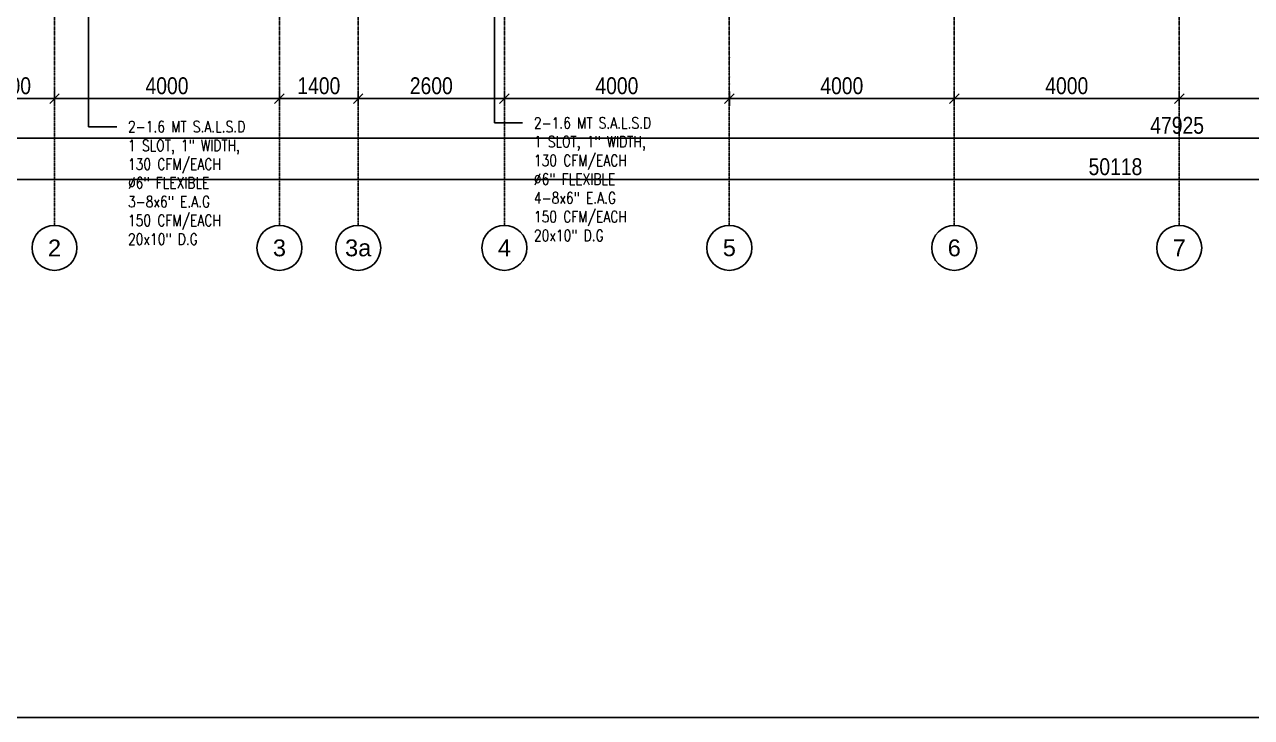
# Model space of a CAD drawing. Header units: inches. Extents: x 1152707 to 1351947, y 326920 to 480291.
# Drawn here: x 1191338 to 1213156, y 326920 to 339245 of the extents above; entities that cross this region are included whole.
import ezdxf
from ezdxf.enums import TextEntityAlignment as Align

# ---------------------------------------------------------------- set-up
doc = ezdxf.new("R2010")
doc.units = ezdxf.units.IN
doc.header["$MEASUREMENT"] = 0
doc.linetypes.add('CENTER', pattern=[50.8, 31.75, -6.35, 6.35, -6.35])
doc.linetypes.add('DOT2', pattern=[3.175, 0, -3.175])
for name, color, linetype in [('AC-TEXT', 3, 'Continuous'), ('Axis', 9, 'CENTER'), ('dim-axis', 15, 'Continuous'), ('FFNEW', 252, 'Continuous'), ('wall pod', 7, 'Continuous')]:
    doc.layers.add(name, color=color, linetype=linetype)
doc.styles.add('AC_Duct', font='romans.shx', dxfattribs={"width": 0.8, "height": 0.2})
doc.styles.add('AC_Equipment', font='romans.shx', dxfattribs={"width": 0.75, "height": 0.3})
doc.styles.add('ARIAL', font='ARIALN.TTF')
doc.styles.add('style1', font='arial.ttf')
doc.dimstyles.new('DIM-100', dxfattribs={"dimscale": 150, "dimtxt": 2, "dimasz": 1, "dimexe": 0.75, "dimexo": 1, "dimgap": 0.5, "dimtad": 1, "dimdec": 0, "dimzin": 11, "dimdsep": 46, "dimtxsty": 'ARIAL', "dimblk": 'R', "dimcen": 2.5, "dimdle": 1, "dimclrd": 256, "dimclre": 256, "dimclrt": 256, "dimazin": 0, "dimtfac": 1, "dimtdec": 0, "dimtix": 1, "dimtmove": 2, "dimatfit": 3, "dimldrblk": 'R', "dimtolj": 1, "dimtzin": 3, "dimlwd": -1, "dimlwe": 13, "dimarcsym": 0})

# ---------------------------------------------------------------- blocks, each defined once
blk = doc.blocks.new('R')
for p, q in [((-1.05, 0), (1.05, 0)), ((0, -1.05), (0, 1.05))]:
    blk.add_line(p, q)
at = {"color": 4, "lineweight": 13}
blk.add_line((-0.71, -0.71), (0.71, 0.71), dxfattribs=at)
blk = doc.blocks.new('*D110')
at = {"layer": 'Defpoints', "color": 0, "transparency": 16777216}
for p in [(1422494, 561167), (1424094, 561167), (1424094, 560825)]:
    blk.add_point(p, dxfattribs=at)
at = {"layer": 'dim-axis', "color": 251, "linetype": 'DOT2', "lineweight": 13, "transparency": 16777216}
for p, q in [((1422494, 561017), (1422494, 560712)), ((1424094, 561017), (1424094, 560712))]:
    blk.add_line(p, q, dxfattribs=at)
at = {"layer": 'dim-axis', "color": 251, "transparency": 16777216}
blk.add_line((1422614, 560825), (1423974, 560825), dxfattribs=at)
at = {"layer": 'dim-axis', "color": 251, "transparency": 16777216, "xscale": 120, "yscale": 120, "zscale": 120, "rotation": 180}
blk.add_blockref('R', (1422494, 560825), dxfattribs=at)
at = {"layer": 'dim-axis', "color": 251, "transparency": 16777216, "xscale": 120, "yscale": 120, "zscale": 120}
blk.add_blockref('R', (1424094, 560825), dxfattribs=at)
at = {"layer": 'dim-axis', "color": 251, "transparency": 16777216, "insert": (1423294, 561053), "char_height": 300, "attachment_point": 5, "style": 'ARIAL'}
blk.add_mtext('\\A1;1600', dxfattribs=at)
blk = doc.blocks.new('*D111')
at = {"layer": 'Defpoints', "color": 0, "transparency": 16777216}
for p in [(1428094, 561167), (1429494, 561274), (1429494, 560825)]:
    blk.add_point(p, dxfattribs=at)
at = {"layer": 'dim-axis', "color": 251, "linetype": 'DOT2', "lineweight": 13, "transparency": 16777216}
for p, q in [((1428094, 561017), (1428094, 560712)), ((1429494, 561124), (1429494, 560712))]:
    blk.add_line(p, q, dxfattribs=at)
at = {"layer": 'dim-axis', "color": 251, "transparency": 16777216}
blk.add_line((1428214, 560825), (1429374, 560825), dxfattribs=at)
at = {"layer": 'dim-axis', "color": 251, "transparency": 16777216, "xscale": 120, "yscale": 120, "zscale": 120, "rotation": 180}
blk.add_blockref('R', (1428094, 560825), dxfattribs=at)
at = {"layer": 'dim-axis', "color": 251, "transparency": 16777216, "xscale": 120, "yscale": 120, "zscale": 120}
blk.add_blockref('R', (1429494, 560825), dxfattribs=at)
at = {"layer": 'dim-axis', "color": 251, "transparency": 16777216, "insert": (1428794, 561053), "char_height": 300, "attachment_point": 5, "style": 'ARIAL'}
blk.add_mtext('\\A1;1400', dxfattribs=at)
blk = doc.blocks.new('*D133')
at = {"layer": 'Defpoints', "color": 0, "transparency": 16777216}
for p in [(1468019, 560121), (1420094, 560045), (1468019, 560045)]:
    blk.add_point(p, dxfattribs=at)
at = {"layer": 'dim-axis', "color": 251, "linetype": 'DOT2', "lineweight": 13, "transparency": 16777216}
for p, q in [((1420094, 560195), (1420094, 560233)), ((1468019, 560195), (1468019, 560233))]:
    blk.add_line(p, q, dxfattribs=at)
at = {"layer": 'dim-axis', "color": 251, "transparency": 16777216}
blk.add_line((1420214, 560121), (1467899, 560121), dxfattribs=at)
at = {"layer": 'dim-axis', "color": 251, "transparency": 16777216, "xscale": 120, "yscale": 120, "zscale": 120, "rotation": 180}
blk.add_blockref('R', (1420094, 560121), dxfattribs=at)
at = {"layer": 'dim-axis', "color": 251, "transparency": 16777216, "xscale": 120, "yscale": 120, "zscale": 120}
blk.add_blockref('R', (1468019, 560121), dxfattribs=at)
at = {"layer": 'dim-axis', "color": 251, "transparency": 16777216, "insert": (1444057, 560349), "char_height": 300, "attachment_point": 5, "style": 'ARIAL'}
blk.add_mtext('\\A1;47925', dxfattribs=at)
blk = doc.blocks.new('*D134')
at = {"layer": 'Defpoints', "color": 0, "transparency": 16777216}
for p in [(1417901, 559309), (1468019, 559385), (1468019, 559309)]:
    blk.add_point(p, dxfattribs=at)
at = {"layer": 'dim-axis', "color": 251, "linetype": 'DOT2', "lineweight": 13, "transparency": 16777216}
for p, q in [((1417901, 559459), (1417901, 559497)), ((1468019, 559459), (1468019, 559497))]:
    blk.add_line(p, q, dxfattribs=at)
at = {"layer": 'dim-axis', "color": 251, "transparency": 16777216}
blk.add_line((1418021, 559385), (1467899, 559385), dxfattribs=at)
at = {"layer": 'dim-axis', "color": 251, "transparency": 16777216, "xscale": 120, "yscale": 120, "zscale": 120, "rotation": 180}
blk.add_blockref('R', (1417901, 559385), dxfattribs=at)
at = {"layer": 'dim-axis', "color": 251, "transparency": 16777216, "xscale": 120, "yscale": 120, "zscale": 120}
blk.add_blockref('R', (1468019, 559385), dxfattribs=at)
at = {"layer": 'dim-axis', "color": 251, "transparency": 16777216, "insert": (1442960, 559613), "char_height": 300, "attachment_point": 5, "style": 'ARIAL'}
blk.add_mtext('\\A1;50118', dxfattribs=at)
blk = doc.blocks.new('*D136')
at = {"layer": 'Defpoints', "color": 0, "transparency": 16777216}
for p in [(1444094, 561773), (1448094, 561773), (1444094, 560825)]:
    blk.add_point(p, dxfattribs=at)
at = {"layer": 'dim-axis', "color": 251, "linetype": 'DOT2', "lineweight": 13, "transparency": 16777216}
for p, q in [((1444094, 561623), (1444094, 560712)), ((1448094, 561623), (1448094, 560712))]:
    blk.add_line(p, q, dxfattribs=at)
at = {"layer": 'dim-axis', "color": 251, "transparency": 16777216}
blk.add_line((1447974, 560825), (1444214, 560825), dxfattribs=at)
at = {"layer": 'dim-axis', "color": 251, "transparency": 16777216, "xscale": 120, "yscale": 120, "zscale": 120, "rotation": 180}
blk.add_blockref('R', (1444094, 560825), dxfattribs=at)
at = {"layer": 'dim-axis', "color": 251, "transparency": 16777216, "xscale": 120, "yscale": 120, "zscale": 120}
blk.add_blockref('R', (1448094, 560825), dxfattribs=at)
at = {"layer": 'dim-axis', "color": 251, "transparency": 16777216, "insert": (1446094, 561053), "char_height": 300, "attachment_point": 5, "style": 'ARIAL'}
blk.add_mtext('\\A1;4000', dxfattribs=at)
blk = doc.blocks.new('*D137')
at = {"layer": 'Defpoints', "color": 0, "transparency": 16777216}
for p in [(1440094, 561773), (1444094, 561773), (1440094, 560825)]:
    blk.add_point(p, dxfattribs=at)
at = {"layer": 'dim-axis', "color": 251, "linetype": 'DOT2', "lineweight": 13, "transparency": 16777216}
for p, q in [((1440094, 561623), (1440094, 560712)), ((1444094, 561623), (1444094, 560712))]:
    blk.add_line(p, q, dxfattribs=at)
at = {"layer": 'dim-axis', "color": 251, "transparency": 16777216}
blk.add_line((1443974, 560825), (1440214, 560825), dxfattribs=at)
at = {"layer": 'dim-axis', "color": 251, "transparency": 16777216, "xscale": 120, "yscale": 120, "zscale": 120, "rotation": 180}
blk.add_blockref('R', (1440094, 560825), dxfattribs=at)
at = {"layer": 'dim-axis', "color": 251, "transparency": 16777216, "xscale": 120, "yscale": 120, "zscale": 120}
blk.add_blockref('R', (1444094, 560825), dxfattribs=at)
at = {"layer": 'dim-axis', "color": 251, "transparency": 16777216, "insert": (1442094, 561053), "char_height": 300, "attachment_point": 5, "style": 'ARIAL'}
blk.add_mtext('\\A1;4000', dxfattribs=at)
blk = doc.blocks.new('*D138')
at = {"layer": 'Defpoints', "color": 0, "transparency": 16777216}
for p in [(1436094, 561773), (1440094, 561773), (1436094, 560825)]:
    blk.add_point(p, dxfattribs=at)
at = {"layer": 'dim-axis', "color": 251, "linetype": 'DOT2', "lineweight": 13, "transparency": 16777216}
for p, q in [((1436094, 561623), (1436094, 560712)), ((1440094, 561623), (1440094, 560712))]:
    blk.add_line(p, q, dxfattribs=at)
at = {"layer": 'dim-axis', "color": 251, "transparency": 16777216}
blk.add_line((1439974, 560825), (1436214, 560825), dxfattribs=at)
at = {"layer": 'dim-axis', "color": 251, "transparency": 16777216, "xscale": 120, "yscale": 120, "zscale": 120, "rotation": 180}
blk.add_blockref('R', (1436094, 560825), dxfattribs=at)
at = {"layer": 'dim-axis', "color": 251, "transparency": 16777216, "xscale": 120, "yscale": 120, "zscale": 120}
blk.add_blockref('R', (1440094, 560825), dxfattribs=at)
at = {"layer": 'dim-axis', "color": 251, "transparency": 16777216, "insert": (1438094, 561053), "char_height": 300, "attachment_point": 5, "style": 'ARIAL'}
blk.add_mtext('\\A1;4000', dxfattribs=at)
blk = doc.blocks.new('*D139')
at = {"layer": 'Defpoints', "color": 0, "transparency": 16777216}
for p in [(1432094, 561773), (1436094, 561773), (1432094, 560825)]:
    blk.add_point(p, dxfattribs=at)
at = {"layer": 'dim-axis', "color": 251, "linetype": 'DOT2', "lineweight": 13, "transparency": 16777216}
for p, q in [((1432094, 561623), (1432094, 560712)), ((1436094, 561623), (1436094, 560712))]:
    blk.add_line(p, q, dxfattribs=at)
at = {"layer": 'dim-axis', "color": 251, "transparency": 16777216}
blk.add_line((1435974, 560825), (1432214, 560825), dxfattribs=at)
at = {"layer": 'dim-axis', "color": 251, "transparency": 16777216, "xscale": 120, "yscale": 120, "zscale": 120, "rotation": 180}
blk.add_blockref('R', (1432094, 560825), dxfattribs=at)
at = {"layer": 'dim-axis', "color": 251, "transparency": 16777216, "xscale": 120, "yscale": 120, "zscale": 120}
blk.add_blockref('R', (1436094, 560825), dxfattribs=at)
at = {"layer": 'dim-axis', "color": 251, "transparency": 16777216, "insert": (1434094, 561053), "char_height": 300, "attachment_point": 5, "style": 'ARIAL'}
blk.add_mtext('\\A1;4000', dxfattribs=at)
blk = doc.blocks.new('*D140')
at = {"layer": 'Defpoints', "color": 0, "transparency": 16777216}
for p in [(1429494, 561773), (1432094, 561773), (1429494, 560825)]:
    blk.add_point(p, dxfattribs=at)
at = {"layer": 'dim-axis', "color": 251, "linetype": 'DOT2', "lineweight": 13, "transparency": 16777216}
for p, q in [((1429494, 561623), (1429494, 560712)), ((1432094, 561623), (1432094, 560712))]:
    blk.add_line(p, q, dxfattribs=at)
at = {"layer": 'dim-axis', "color": 251, "transparency": 16777216}
blk.add_line((1431974, 560825), (1429614, 560825), dxfattribs=at)
at = {"layer": 'dim-axis', "color": 251, "transparency": 16777216, "xscale": 120, "yscale": 120, "zscale": 120, "rotation": 180}
blk.add_blockref('R', (1429494, 560825), dxfattribs=at)
at = {"layer": 'dim-axis', "color": 251, "transparency": 16777216, "xscale": 120, "yscale": 120, "zscale": 120}
blk.add_blockref('R', (1432094, 560825), dxfattribs=at)
at = {"layer": 'dim-axis', "color": 251, "transparency": 16777216, "insert": (1430794, 561053), "char_height": 300, "attachment_point": 5, "style": 'ARIAL'}
blk.add_mtext('\\A1;2600', dxfattribs=at)
blk = doc.blocks.new('*D141')
at = {"layer": 'Defpoints', "color": 0, "transparency": 16777216}
for p in [(1424094, 561773), (1428094, 561773), (1424094, 560825)]:
    blk.add_point(p, dxfattribs=at)
at = {"layer": 'dim-axis', "color": 251, "linetype": 'DOT2', "lineweight": 13, "transparency": 16777216}
for p, q in [((1424094, 561623), (1424094, 560712)), ((1428094, 561623), (1428094, 560712))]:
    blk.add_line(p, q, dxfattribs=at)
at = {"layer": 'dim-axis', "color": 251, "transparency": 16777216}
blk.add_line((1427974, 560825), (1424214, 560825), dxfattribs=at)
at = {"layer": 'dim-axis', "color": 251, "transparency": 16777216, "xscale": 120, "yscale": 120, "zscale": 120, "rotation": 180}
blk.add_blockref('R', (1424094, 560825), dxfattribs=at)
at = {"layer": 'dim-axis', "color": 251, "transparency": 16777216, "xscale": 120, "yscale": 120, "zscale": 120}
blk.add_blockref('R', (1428094, 560825), dxfattribs=at)
at = {"layer": 'dim-axis', "color": 251, "transparency": 16777216, "insert": (1426094, 561053), "char_height": 300, "attachment_point": 5, "style": 'ARIAL'}
blk.add_mtext('\\A1;4000', dxfattribs=at)
blk = doc.blocks.new('A$C00FA4E35')
at = {"layer": 'AC-TEXT', "color": 252, "linetype": 'ByBlock', "lineweight": -2}
for p, q in [((27220.545, 714.794), (27720.545, 714.794)), ((20002.798, 648.72), (20502.798, 648.72))]:
    blk.add_line(p, q, dxfattribs=at)
for points in [[(20002.798, 5138.971), (20002.798, 648.72)], [(27220.545, 4414.634), (27220.545, 714.794)]]:
    blk.add_lwpolyline(points, dxfattribs=at)
at = {"color": 252, "linetype": 'Continuous', "ltscale": 100}
for tag, height, style, width, p in [('AHU', 288, 'AC_Equipment', 0.75, (56884.46, 22822.455)), ('B.03', 240, 'AC_Equipment', 0.7, (56884.46, 22467.255)), ('AHU', 288, 'AC_Equipment', 0.75, (63011.551, 19982.621)), ('200', 200, 'AC_Duct', 0.7, (62072.937, 19668.014)), ('B.01', 240, 'AC_Equipment', 0.7, (63011.551, 19627.421)), ('150', 200, 'AC_Duct', 0.7, (54936.662, 19610.001)), ('AHU', 288, 'AC_Equipment', 0.75, (24436.928, 17572.269)), ('B.04', 240, 'AC_Equipment', 0.7, (24436.928, 17217.069)), ('EF', 288, 'AC_Equipment', 0.75, (13361.997, 10940.286)), ('01', 240, 'AC_Equipment', 0.7, (13361.997, 10585.086)), ('AHU', 288, 'AC_Equipment', 0.75, (62113.318, 8777.511)), ('200', 200, 'AC_Duct', 0.7, (61069.801, 8536.962)), ('B.02', 240, 'AC_Equipment', 0.7, (62113.318, 8422.311)), ('MSU', 288, 'AC_Equipment', 0.75, (18640.373, 4334.348)), ('B.01', 240, 'AC_Equipment', 0.7, (18640.373, 3979.148))]:
    blk.add_attdef(tag, text='', height=height, dxfattribs=dict(at, style=style, width=width)).set_placement(p, align=Align.CENTER)
at = {"layer": 'AC-TEXT', "color": 252, "char_height": 200, "attachment_point": 1, "style": 'AC_Duct'}
for s, insert in [('2-1.6 MT S.A.L.S.D\\P1 SLOT, 1" WIDTH,\\P130 CFM/EACH\\P%%C6" FLEXIBLE\\P3-8x6" E.A.G\\P150 CFM/EACH\\P20x10" D.G', (20702.798, 748.72)), ('2-1.6 MT S.A.L.S.D\\P1 SLOT, 1" WIDTH,\\P130 CFM/EACH\\P%%C6" FLEXIBLE\\P4-8x6" E.A.G\\P150 CFM/EACH\\P20x10" D.G', (27920.545, 814.794))]:
    blk.add_mtext(s, dxfattribs=dict(at, insert=insert))
blk = doc.blocks.new('SGSR')
at = {"layer": 'Axis', "color": 251, "ltscale": 0.5}
for p, q in [((1424093.8, 562458.6), (1424093.8, 558571.5)), ((1428093.8, 562458.6), (1428093.8, 558571.5)), ((1429493.8, 562458.6), (1429493.8, 558571.5)), ((1432093.8, 562458.6), (1432093.8, 558571.5)), ((1436093.8, 562458.6), (1436093.8, 558571.5)), ((1440093.8, 562458.6), (1440093.8, 558571.5)), ((1444093.8, 562458.6), (1444093.8, 558571.5))]:
    blk.add_line(p, q, dxfattribs=at)
at = {"layer": 'Axis', "color": 251, "linetype": 'Continuous'}
for centre in [(1424093.8, 558171.5), (1428093.8, 558171.5), (1429493.8, 558171.5), (1432093.8, 558171.5), (1436093.8, 558171.5), (1440093.8, 558171.5), (1444093.8, 558171.5)]:
    blk.add_circle(centre, 400, dxfattribs=at)
at = {"layer": 'Axis', "color": 251, "linetype": 'Continuous', "style": 'style1'}
for s, p in [('2', (1424093.8, 558171.5)), ('3', (1428093.8, 558171.5)), ('3a', (1429493.8, 558171.5)), ('4', (1432093.8, 558171.5)), ('5', (1436093.8, 558171.5)), ('6', (1440093.8, 558171.5)), ('7', (1444093.8, 558171.5))]:
    blk.add_text(s, height=300, dxfattribs=at).set_placement(p, align=Align.MIDDLE)
at = {"layer": 'dim-axis', "color": 251}
for base, p1, p2, picture, middle in [((1424093.8, 560824.5), (1428093.8, 561772.7), (1424093.8, 561772.7), '*D141', (1426093.8, 561052.7)), ((1429493.8, 560824.5), (1432093.8, 561772.7), (1429493.8, 561772.7), '*D140', (1430793.8, 561052.7)), ((1432093.8, 560824.5), (1436093.8, 561772.7), (1432093.8, 561772.7), '*D139', (1434093.8, 561052.7)), ((1436093.8, 560824.5), (1440093.8, 561772.7), (1436093.8, 561772.7), '*D138', (1438093.8, 561052.7)), ((1440093.8, 560824.5), (1444093.8, 561772.7), (1440093.8, 561772.7), '*D137', (1442093.8, 561052.7)), ((1444093.8, 560824.5), (1448093.8, 561772.7), (1444093.8, 561772.7), '*D136', (1446093.8, 561052.7)), ((1424093.8, 560824.5), (1422493.8, 561167.4), (1424093.8, 561167.4), '*D110', (1423293.8, 561052.7)), ((1429493.8, 560824.5), (1428093.8, 561167.4), (1429493.8, 561273.8), '*D111', (1428793.8, 561052.7))]:
    dim = blk.add_linear_dim(base=base, p1=p1, p2=p2, dimstyle='DIM-100', override={"dimasz": 0.8, "dimclrd": 251, "dimclre": 251, "dimclrt": 251}, dxfattribs=at)
    dim.commit()
    dim.dimension.update_dxf_attribs({"geometry": picture, "text_midpoint": middle})
for p1, p2, picture, middle in [((1420093.8, 560045.2), (1468019.2, 560045.2), '*D133', (1444056.5, 560349.2)), ((1417901.1, 559308.9), (1468019.2, 559308.9), '*D134', (1442960.1, 559612.8))]:
    dim = blk.add_aligned_dim(p1=p1, p2=p2, distance=75.8, dimstyle='DIM-100', override={"dimasz": 0.8, "dimclrd": 251, "dimclre": 251, "dimclrt": 251}, dxfattribs=at)
    dim.commit()
    dim.dimension.update_dxf_attribs({"geometry": picture, "text_midpoint": middle})

msp = doc.modelspace()

# ---------------------------------------------------------------- linework, layer by layer
at = {"layer": 'wall pod', "ltscale": 100}
msp.add_lwpolyline([(1152707, 480291), (1351947, 480291), (1351947, 326920), (1152707, 326920)], close=True, dxfattribs=at)

# ---------------------------------------------------------------- block references
at = {"color": 252, "linetype": 'Continuous', "ltscale": 100}
msp.add_blockref('A$C00FA4E35', (1172475, 336779), dxfattribs=at)
at = {"layer": 'FFNEW', "color": 6, "linetype": 'Continuous'}
msp.add_blockref('SGSR', (-232223, -222899), dxfattribs=at)

doc.saveas('drawing.dxf')
